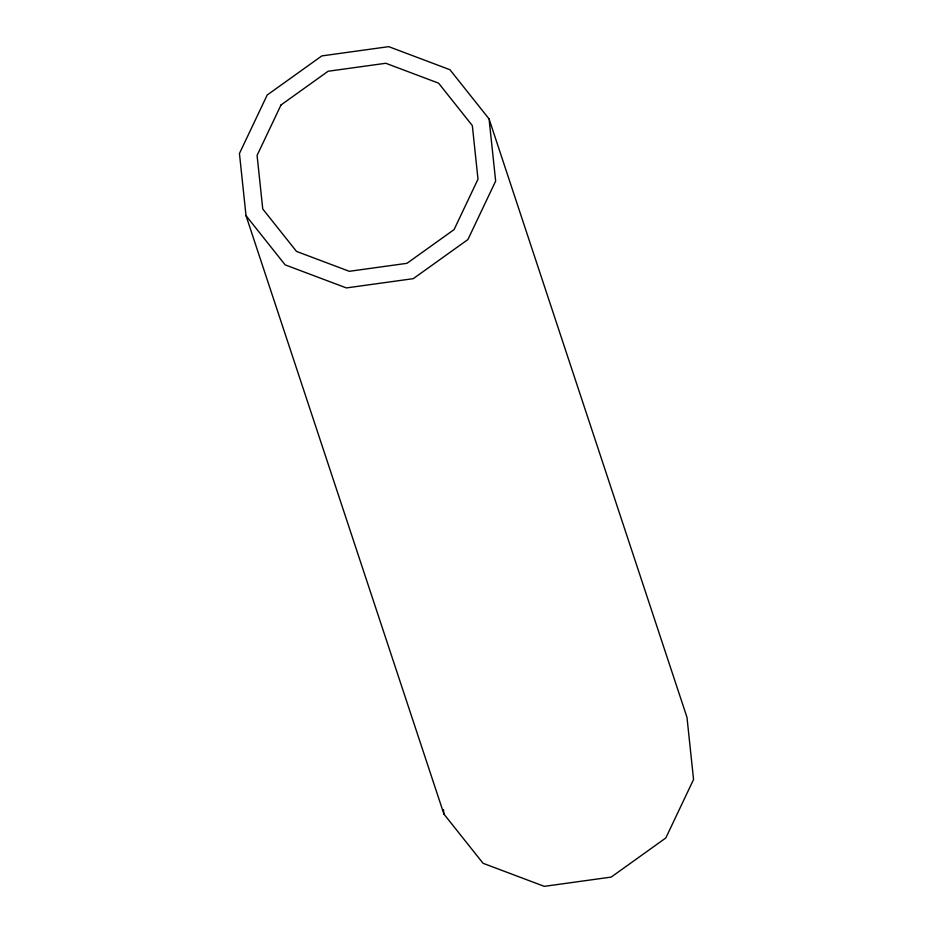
<?xml version="1.0" encoding="UTF-8"?>
<svg xmlns="http://www.w3.org/2000/svg" width="933" height="933" viewBox="0 0 933 933"><rect width="100%" height="100%" fill="white"/><g stroke="black" fill="none" stroke-linecap="round" stroke-linejoin="round"><path stroke-width="1.4" d="M489.067 118.911L449.928 69.707L388.711 46.65L321.815 55.91L267.188 95.026L239.443 153.49L246.02 215.663L443.933 814.089L483.072 863.293L544.289 886.35L611.185 877.09L665.812 837.974L693.557 779.51L686.98 717.337L489.067 118.911L495.656 181.084L467.911 239.548L413.272 278.664L346.388 287.924L285.16 264.867L246.02 215.663M443.467 809.751L443.933 814.089M281.008 104.974L257.088 155.391L262.756 208.992L296.519 251.42L349.304 271.305L406.975 263.316L454.079 229.6L477.999 179.183L472.331 125.582L438.58 83.154L385.796 63.269L328.113 71.258L281.008 104.974"/></g></svg>
